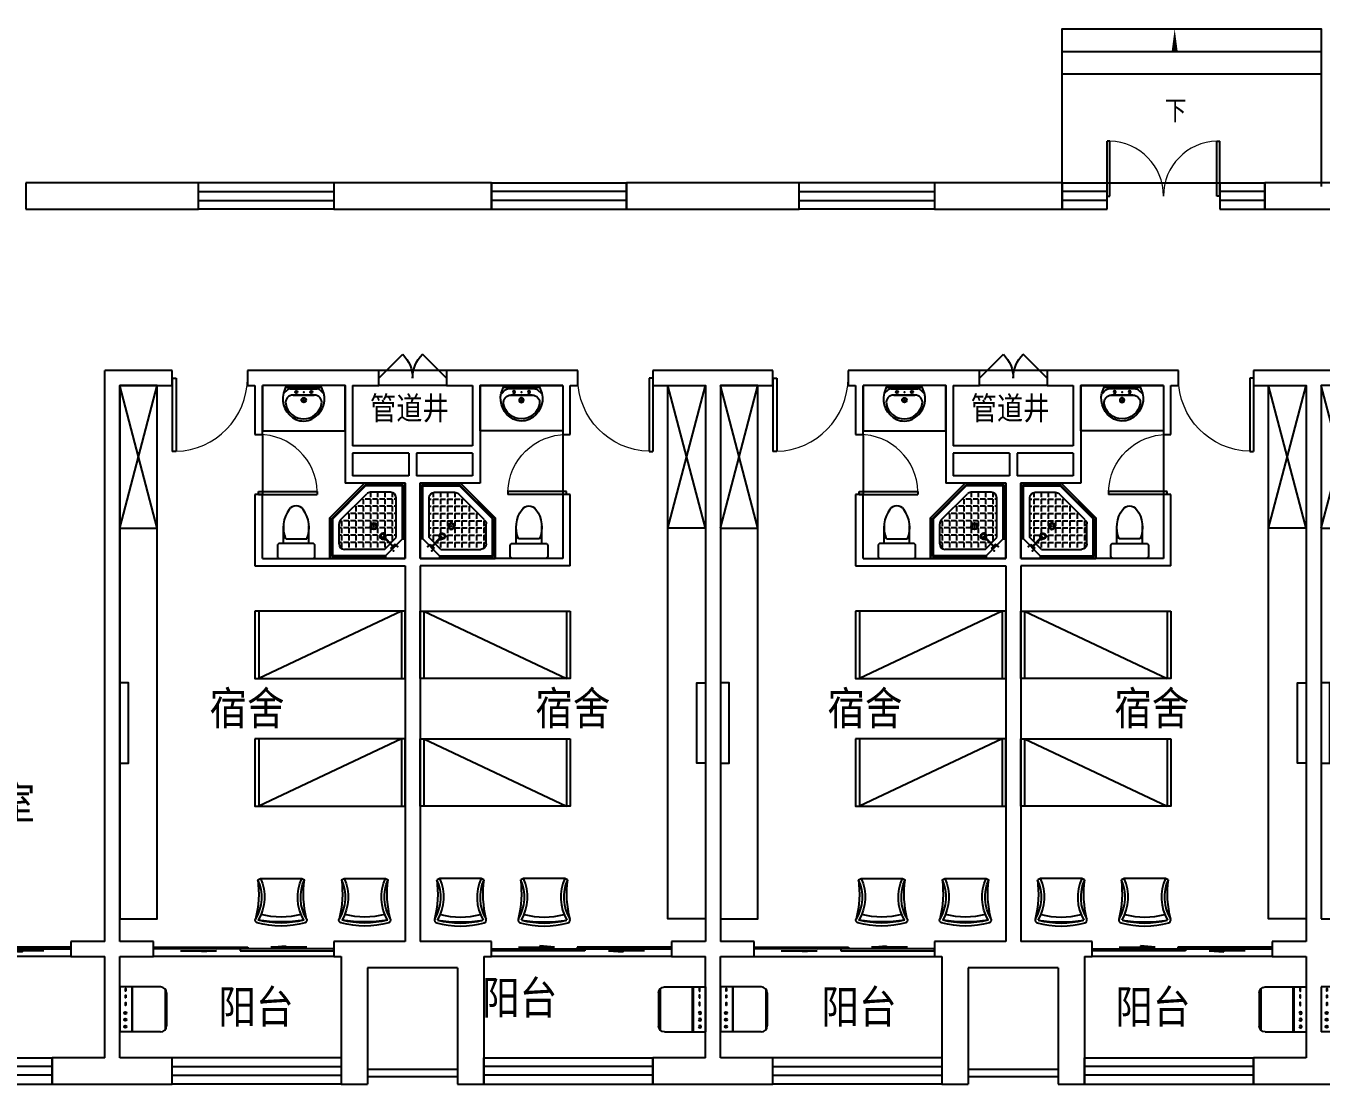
# Model space of a CAD drawing. Extents: x 0 to 302064749, y -59725395 to 1524223.
# Drawn here: x 99288094 to 101013094, y -12605277 to -11196277 of the extents above; entities that cross this region are included whole.
import ezdxf

# ---------------------------------------------------------------- set-up
doc = ezdxf.new("R2010")
doc.units = 0
doc.header["$LTSCALE"] = 1000
doc.linetypes.add('DOTE', pattern=[2.42, 2, -0.2, 0.02, -0.2])
for name, color, linetype in [('A-ANNO-IDEN', 3, 'Continuous'), ('A-ANNO-TXT', 7, 'Continuous'), ('A-Fixt', 81, 'Continuous'), ('CLAYER', 7, 'Continuous'), ('DOOR_FIRE', 4, 'Continuous'), ('E2-栏杆', 92, 'Continuous'), ('E2-楼梯、坡道', 52, 'Continuous'), ('PUB_TEXT', 7, 'Continuous'), ('WALL', 2, 'Continuous'), ('WINDOW', 4, 'Continuous'), ('洁具', 213, 'Continuous'), ('配景', 3, 'Continuous')]:
    doc.layers.add(name, color=color, linetype=linetype)
doc.layers.add('DOTE', color=1, linetype='DOTE', lineweight=9, plot=False)
doc.layers.get('DOTE').off()
doc.styles.add('-黑体_T3', font='', dxfattribs={"width": 0.8})
doc.styles.get("Standard").update_dxf_attribs({"font": 'geniso.shx', "bigfont": 'hztxt.shx'})
doc.styles.get('-黑体_T3').set_extended_font_data('SimHei')

# ---------------------------------------------------------------- blocks, each defined once
blk = doc.blocks.new('1F平面-CAD导入_dwg_Drawing4_t3_dwg_$plan$00001613-474159-1F-927810-1F')
at = {"layer": '洁具'}
for p, q in [((-30, 250), (-170, 250)), ((-200, 170), (-430, 170)), ((-260, -140), (-260, 140)), ((-200, -170), (-200, -220)), ((-170, -250), (-30, -250))]:
    blk.add_line(p, q, dxfattribs=at)
for points in [[(-200, 220), (-200, 170), (-200, -170), (-430, -170)], [(0, -220), (0, 220)]]:
    blk.add_lwpolyline(points, dxfattribs=at)
for centre, radius, start, end in [((-170, 220), 30, 90, 180), ((-30, 220), 30, 0, 90), ((-590, 0), 110, 123.4509, 236.5491), ((-413, -227), 398, 67.4505, 126.6381), ((-413, 227), 398, 233.3619, 292.5495), ((-170, -220), 30, 180, 270), ((-30, -220), 30, 270, 0)]:
    blk.add_arc(centre, radius, start, end, dxfattribs=at)
blk = doc.blocks.new('$lvtry$00000169')
at = {"color": 0}
for p, q in [((259, -36), (259, 0)), ((259, -36), (36, -259)), ((276, -120), (120, -276)), ((144, -151), (291, -298)), ((151, -144), (298, -291)), ((259, -24), (976, -24)), ((259, -36), (964, -36)), ((270, -213), (270, -143)), ((276, -120), (808, -120)), ((366, -213), (366, -143)), ((462, -213), (462, -143)), ((558, -213), (558, -143)), ((655, -213), (655, -143)), ((751, -213), (751, -143)), ((847, -213), (847, -143)), ((964, -36), (976, -24)), ((964, -36), (964, -525)), ((976, -24), (976, -530)), ((36, -259), (0, -259)), ((24, -259), (24, -976)), ((36, -259), (36, -964)), ((120, -276), (120, -808)), ((120, -309), (147, -309)), ((173, -309), (173, -239)), ((173, -309), (243, -309)), ((173, -405), (173, -335)), ((183, -213), (205, -213)), ((220, -213), (243, -213)), ((270, -213), (340, -213)), ((270, -263), (270, -239)), ((270, -405), (270, -335)), ((334, -309), (340, -309)), ((366, -213), (436, -213)), ((366, -309), (366, -239)), ((366, -309), (436, -309)), ((366, -405), (366, -335)), ((462, -213), (532, -213)), ((462, -309), (462, -239)), ((462, -309), (532, -309)), ((462, -405), (462, -335)), ((558, -213), (628, -213)), ((558, -309), (558, -239)), ((558, -309), (628, -309)), ((558, -405), (558, -335)), ((655, -213), (725, -213)), ((655, -309), (655, -239)), ((655, -309), (725, -309)), ((655, -405), (655, -335)), ((751, -213), (821, -213)), ((751, -309), (751, -239)), ((751, -309), (821, -309)), ((751, -405), (751, -335)), ((847, -213), (880, -213)), ((847, -309), (847, -239)), ((847, -309), (880, -309)), ((847, -405), (847, -335)), ((880, -192), (880, -460)), ((120, -405), (147, -405)), ((120, -501), (147, -501)), ((173, -405), (243, -405)), ((173, -501), (173, -431)), ((173, -501), (243, -501)), ((270, -405), (340, -405)), ((270, -501), (270, -431)), ((270, -501), (340, -501)), ((366, -405), (379, -405)), ((366, -501), (366, -431)), ((366, -501), (436, -501)), ((462, -405), (532, -405)), ((462, -501), (462, -431)), ((462, -501), (532, -501)), ((859, -511), (511, -859)), ((558, -405), (628, -405)), ((558, -501), (558, -431)), ((558, -501), (628, -501)), ((655, -405), (725, -405)), ((655, -501), (655, -431)), ((655, -501), (725, -501)), ((751, -405), (821, -405)), ((751, -501), (751, -431)), ((751, -501), (821, -501)), ((847, -405), (880, -405)), ((847, -501), (847, -431)), ((847, -501), (867, -501)), ((120, -598), (147, -598)), ((173, -598), (173, -528)), ((173, -598), (243, -598)), ((173, -694), (173, -624)), ((270, -598), (270, -528)), ((270, -598), (340, -598)), ((270, -694), (270, -624)), ((366, -598), (366, -528)), ((366, -598), (436, -598)), ((366, -694), (366, -624)), ((462, -598), (462, -528)), ((462, -598), (532, -598)), ((462, -694), (462, -624)), ((964, -525), (525, -964)), ((976, -530), (530, -976)), ((558, -598), (558, -528)), ((558, -598), (628, -598)), ((558, -694), (558, -624)), ((655, -598), (655, -528)), ((655, -598), (725, -598)), ((655, -694), (655, -624)), ((751, -598), (751, -528)), ((751, -598), (773, -598)), ((964, -525), (976, -530)), ((120, -694), (147, -694)), ((120, -790), (147, -790)), ((173, -694), (243, -694)), ((173, -790), (173, -720)), ((173, -790), (243, -790)), ((173, -878), (173, -816)), ((270, -694), (340, -694)), ((270, -790), (270, -720)), ((270, -790), (340, -790)), ((270, -880), (270, -816)), ((366, -694), (436, -694)), ((366, -790), (366, -720)), ((366, -790), (436, -790)), ((366, -880), (366, -816)), ((462, -694), (532, -694)), ((462, -790), (462, -720)), ((462, -790), (532, -790)), ((462, -880), (462, -816)), ((558, -694), (628, -694)), ((558, -790), (558, -720)), ((558, -790), (580, -790)), ((655, -694), (676, -694)), ((36, -964), (24, -976)), ((24, -976), (530, -976)), ((36, -964), (525, -964)), ((192, -880), (460, -880)), ((525, -964), (530, -976))]:
    blk.add_line(p, q, dxfattribs=at)
blk.add_lwpolyline([(0, 0), (0, -1000), (540, -1000), (1000, -540), (1000, 0)], close=True)
for points in [[(0, 0), (0, -1000)], [(0, 0), (1000, 0)], [(1000, 0), (1000, -540)], [(136, -190), (148, -178), (132, -162), (121, -174)], [(190, -136), (178, -148), (162, -132), (174, -121)], [(1000, -540), (540, -1000)], [(0, -1000), (540, -1000)]]:
    blk.add_lwpolyline(points, close=True, dxfattribs=at)
for radius in [43.8, 31.1]:
    blk.add_circle((416, -428), radius, dxfattribs=at)
for centre, radius, start, end in [((808, -192), 72, 0, 90), ((296, -296), 40.6, 142.583, 128.4197), ((296, -296), 28.6, 145.828, 125.6599), ((808, -460), 72, 315, 0), ((192, -808), 72, 180, 270), ((460, -808), 72, 270, 315)]:
    blk.add_arc(centre, radius, start, end, dxfattribs=at)
for p in [(103, -156, 0), (156, -102, 0), (416, -428, 0)]:
    blk.add_point(p, dxfattribs=at)
blk = doc.blocks.new('$lvtry$00000178')
at = {"color": 0}
for p, q in [((-238, 0), (238, 0)), ((-214, -36), (-272, -91)), ((-180, -23), (180, -23)), ((-142, -105), (140, -105)), ((140, -105), (-142, -105)), ((216, -37), (268, -91))]:
    blk.add_line(p, q, dxfattribs=at)
blk.add_lwpolyline([(-104, -430, 0.224698), (110, -425, 0.348046), (269, -79), (239, 0), (-241, 0), (-271, -79, 0.356844)], format="xyb", close=True, dxfattribs=at)
for centre, radius in [((-100, -65), 16.3), ((1, -172), 31.6), ((100, -65), 16.3)]:
    blk.add_circle(centre, radius, dxfattribs=at)
at = {"color": 0, "lineweight": 13}
blk.add_circle((1, -172), 23, dxfattribs=at)
at = {"color": 0}
for centre, radius, start, end in [((-142, -205), 100, 90, 190.5602), ((-180, -73), 50, 90, 133.181), ((140, -205), 100, 349.4398, 90), ((180, -73), 50, 44.5607, 90), ((-1, -179), 243, 190.5602, 349.4398)]:
    blk.add_arc(centre, radius, start, end, dxfattribs=at)
for p in [(0, -65), (1, -172)]:
    blk.add_point(p, dxfattribs=at)
blk = doc.blocks.new('A$C70365C93')
at = {"layer": '洁具'}
blk.add_lwpolyline([(-1900, 2300), (-1900, 1700), (-800, 1700), (-800, 2300)], close=True, dxfattribs=at)
blk.add_blockref('$lvtry$00000178', (-1350, 2280), dxfattribs=at)
at = {"layer": '洁具', "rotation": 180}
blk.add_blockref('$lvtry$00000169', (0, 0), dxfattribs=at)
at = {"layer": '洁具', "extrusion": (0, 0, -1), "xscale": -1, "zscale": -1, "rotation": 90}
blk.add_blockref('1F平面-CAD导入_dwg_Drawing4_t3_dwg_$plan$00001613-474159-1F-927810-1F', (1450, 0), dxfattribs=at)
blk = doc.blocks.new('单人床')
at = {"layer": 'A-Fixt'}
for p, q in [((47774, 13973), (48674, 13973)), ((47774, 12073), (48674, 13973)), ((47774, 12073), (48674, 12073))]:
    blk.add_line(p, q, dxfattribs=at)
blk.add_lwpolyline([(47774, 14023), (48674, 14023), (48674, 12023), (47774, 12023), (47774, 14023)], dxfattribs=at)
blk = doc.blocks.new('CH_AP01')
for p, q in [((-311, 17), (-275, 0)), ((-275, 0), (275, 0)), ((275, 0), (311, 17))]:
    blk.add_line(p, q)
for centre, radius, start, end in [((-307, 555), 37.8, 100.1859, 202.8359), ((-1658, 202), 1360, 352.1659, 14.4283), ((-824, 250), 563, 335.5038, 31.0903), ((0, -579), 1213, 74.7104, 105.2896), ((0, -579), 1173, 75.0287, 104.9713), ((0, -1278), 1857, 80.611, 99.389), ((-824, 250), 603, 335.5038, 30.2691), ((824, 250), 603, 149.7309, 204.4962), ((824, 250), 563, 148.9097, 204.4962), ((1658, 202), 1360, 165.5717, 187.8341), ((307, 555), 37.8, 337.1641, 79.8141), ((0, -579), 1093, 75.8767, 104.1233)]:
    blk.add_arc(centre, radius, start, end)
blk = doc.blocks.new('A$C61295E98')
at = {"color": 3}
for p, q in [((544, 598), (0, 598)), ((0, 598), (0, 0)), ((161, 598), (161, 0)), ((170, 0), (170, 598)), ((603, 572), (603, 26)), ((624, 518), (624, 80)), ((544, 0), (0, 0))]:
    blk.add_line(p, q, dxfattribs=at)
for points in [[(82, 540), (75, 540), (75, 577), (82, 577)], [(82, 453), (75, 453), (75, 490), (82, 490)], [(82, 353), (75, 353), (75, 389), (82, 389)]]:
    blk.add_lwpolyline(points, close=True, dxfattribs=at)
for centre in [(74, 250), (74, 164), (74, 71)]:
    blk.add_circle(centre, 15.7, dxfattribs=at)
for centre, start, end in [((544, 518), 360, 90), ((544, 80), 270, 0)]:
    blk.add_arc(centre, 80, start, end, dxfattribs=at)
blk = doc.blocks.new('宿舍')
at = {"layer": 'A-Fixt'}
for p, q in [((47854, 13802), (48354, 15702)), ((48354, 13802), (47854, 15702)), ((47854, 13802), (48354, 13802))]:
    blk.add_line(p, q, dxfattribs=at)
for points in [[(47854, 8602), (48354, 8602), (48354, 15702), (47854, 15702)], [(47854, 10676), (47970, 10676), (47970, 11743), (47854, 11743)]]:
    blk.add_lwpolyline(points, close=True, dxfattribs=at)
at = {"xscale": -1, "rotation": 90}
for p in [(63677, 60475), (63677, 58775)]:
    blk.add_blockref('单人床', p, dxfattribs=at)
at = {"layer": 'A-Fixt', "xscale": -1, "rotation": 180}
for p in [(50002, 9140), (51117, 9140)]:
    blk.add_blockref('CH_AP01', p, dxfattribs=at)
at = {"layer": '配景', "color": 252}
blk.add_blockref('A$C61295E98', (47854, 7097), dxfattribs=at)
blk = doc.blocks.new('$DorLib2D$00000131')
at = {"color": 0, "linetype": 'Continuous'}
for p, q in [((0.15, 0.125), (0.2319, 0.1973)), ((0.2319, 0.1973), (0.2319, 0.125)), ((-0.5, 0.125), (-0.5, 0)), ((0.0192, 0.125), (-0.5, 0.125)), ((0.0192, 0), (0.0192, 0.125)), ((0.35, 0.125), (0.15, 0.125)), ((-0.5, 0), (0.0192, 0)), ((-0.024, 0), (0.5, 0)), ((-0.024, -0.125), (-0.024, 0)), ((0.5, 0), (0.5, -0.125)), ((-0.35, -0.125), (-0.15, -0.125)), ((-0.2319, -0.1973), (-0.2319, -0.125)), ((-0.15, -0.125), (-0.2319, -0.1973)), ((0.5, -0.125), (-0.024, -0.125))]:
    blk.add_line(p, q, dxfattribs=at)
blk = doc.blocks.new('$WINLIB2D$00000001')
at = {"color": 0}
for points in [[(-0.5, 0.5), (-0.5, -0.5)], [(-0.5, 0.5), (0.5, 0.5)], [(0.5, -0.5), (0.5, 0.5)], [(0.5, 0.1667), (-0.5, 0.1667)], [(0.5, -0.1667), (-0.5, -0.1667)], [(-0.5, -0.5), (0.5, -0.5)]]:
    blk.add_lwpolyline(points, dxfattribs=at)
blk = doc.blocks.new('$DorLib2D$00000002')
for p, q in [((-0.5, 0), (-0.5, 0.4875)), ((-0.475, 0.4875), (-0.5, 0.4875)), ((-0.475, 0), (-0.475, 0.4875)), ((0.475, 0), (0.475, 0.4875)), ((0.475, 0.4875), (0.5, 0.4875)), ((0.5, 0), (0.5, 0.4875)), ((-0.5, 0), (-0.475, 0)), ((0.5, 0), (0.475, 0))]:
    blk.add_line(p, q)
at = {"lineweight": 13}
for centre, start, end in [((-0.4875, 0), 0, 88.53072), ((0.4875, 0), 91.46928, 180)]:
    blk.add_arc(centre, 0.4875, start, end, dxfattribs=at)
blk = doc.blocks.new('$DorLib2D$00000001')
for p, q in [((0.45, 0.975), (0.5, 0.975)), ((0.45, 0), (0.45, 0.975)), ((0.5, 0), (0.5, 0.975)), ((0.5, 0), (0.45, 0))]:
    blk.add_line(p, q)
at = {"lineweight": 13}
blk.add_arc((0.475, 0), 0.975, 91.4693, 180, dxfattribs=at)
blk = doc.blocks.new('$DorLib2D$00000116')
at = {"color": 0}
for p, q in [((-0.5, 0), (-0.146, 0.354)), ((0.5, 0), (0.146, 0.354))]:
    blk.add_line(p, q, dxfattribs=at)
for centre, start, end in [((-0.5, 0), 0, 45), ((0.5, 0), 135, 180)]:
    blk.add_arc(centre, 0.5, start, end, dxfattribs=at)
blk = doc.blocks.new('A$C6811127b')
at = {"layer": 'A-ANNO-IDEN'}
blk.add_lwpolyline([(81950, 13287.9, 0, 0, 0), (81950, 14050, 0, 80, 0), (81950, 13750, 0, 0, 0)], format="xyseb", dxfattribs=at)
at = {"layer": 'DOOR_FIRE'}
for p, q in [((72250, 9500), (71350, 9500)), ((80250, 9500), (79350, 9500)), ((72250, 9300), (71350, 9300)), ((80250, 9300), (79350, 9300))]:
    blk.add_line(p, q, dxfattribs=at)
at = {"layer": 'E2-栏杆'}
for points in [[(71200, 200), (72400, 200)], [(79200, 200), (80400, 200)], [(71200, 100), (72400, 100)], [(79200, 100), (80400, 100)]]:
    blk.add_lwpolyline(points, dxfattribs=at)
at = {"layer": 'E2-楼梯、坡道'}
for points in [[(80450, 13750), (80450, 14050), (83900, 14050), (83900, 13750)], [(80450, 13450), (80450, 13750), (83900, 13750), (83900, 13450)], [(80450, 11900), (80450, 13450), (83900, 13450), (83900, 11950)]]:
    blk.add_lwpolyline(points, dxfattribs=at)
at = {"layer": 'WALL'}
for p, q in [((67800, 12000), (66650, 12000)), ((66650, 12000), (66650, 11650)), ((68950, 12000), (67800, 12000)), ((68950, 11650), (68950, 12000)), ((72850, 12000), (70750, 12000)), ((70750, 12000), (70750, 11650)), ((72850, 11650), (72850, 12000)), ((75650, 12000), (74650, 12000)), ((74650, 12000), (74650, 11650)), ((76950, 12000), (75650, 12000)), ((76950, 11650), (76950, 12000)), ((80450, 12000), (78750, 12000)), ((78750, 12000), (78750, 11650)), ((80450, 11650), (80450, 12000)), ((83800, 12000), (83150, 12000)), ((83150, 12000), (83150, 11650)), ((84950, 12000), (83800, 12000)), ((66650, 11650), (67800, 11650)), ((67800, 11650), (68950, 11650)), ((70750, 11650), (72850, 11650)), ((74650, 11650), (75650, 11650)), ((75650, 11650), (76950, 11650)), ((78750, 11650), (80450, 11650)), ((83150, 11650), (83800, 11650)), ((83800, 11650), (84950, 11650)), ((68600, 9500), (67700, 9500)), ((67700, 7150), (67700, 9500)), ((68600, 9300), (68600, 9500)), ((69700, 9500), (69600, 9500)), ((69600, 9500), (69600, 9300)), ((70900, 9500), (69700, 9500)), ((71350, 9500), (70900, 9500)), ((71350, 9300), (71350, 9500)), ((72700, 9500), (72250, 9500)), ((72250, 9500), (72250, 9300)), ((73900, 9500), (72700, 9500)), ((74000, 9500), (73900, 9500)), ((74000, 9300), (74000, 9500)), ((75800, 9500), (75000, 9500)), ((75000, 9500), (75000, 9300)), ((76600, 9500), (75800, 9500)), ((76600, 9300), (76600, 9500)), ((77700, 9500), (77600, 9500)), ((77600, 9500), (77600, 9300)), ((78900, 9500), (77700, 9500)), ((79350, 9500), (78900, 9500)), ((79350, 9300), (79350, 9500)), ((80700, 9500), (80250, 9500)), ((80250, 9500), (80250, 9300)), ((81900, 9500), (80700, 9500)), ((82000, 9500), (81900, 9500)), ((82000, 9300), (82000, 9500)), ((83800, 9500), (83000, 9500)), ((83000, 9500), (83000, 9300)), ((84600, 9500), (83800, 9500)), ((67900, 9300), (68600, 9300)), ((67900, 7150), (67900, 9300)), ((69600, 9300), (69700, 9300)), ((69700, 9300), (69700, 8650)), ((69800, 8650), (69800, 9300)), ((70900, 9300), (69800, 9300)), ((70900, 9300), (70900, 8500)), ((71000, 9300), (71000, 8500)), ((71000, 9300), (71350, 9300)), ((72250, 9300), (72600, 9300)), ((72600, 9300), (72600, 8500)), ((72700, 9300), (72700, 8500)), ((73800, 9300), (72700, 9300)), ((73800, 9300), (73800, 8650)), ((73900, 9300), (74000, 9300)), ((73900, 8650), (73900, 9300)), ((75000, 9300), (75700, 9300)), ((75700, 9300), (75700, 1900)), ((75900, 9300), (75900, 1900)), ((75900, 9300), (76600, 9300)), ((77600, 9300), (77700, 9300)), ((77700, 9300), (77700, 8650)), ((77800, 8650), (77800, 9300)), ((78900, 9300), (77800, 9300)), ((78900, 9300), (78900, 8500)), ((79000, 9300), (79000, 8500)), ((79000, 9300), (79350, 9300)), ((80250, 9300), (80600, 9300)), ((80600, 9300), (80600, 8500)), ((80700, 9300), (80700, 8500)), ((81800, 9300), (80700, 9300)), ((81800, 9300), (81800, 8650)), ((81900, 9300), (82000, 9300)), ((81900, 8650), (81900, 9300)), ((83000, 9300), (83700, 9300)), ((83700, 9300), (83700, 7150)), ((69700, 8650), (69800, 8650)), ((73800, 8650), (73900, 8650)), ((77700, 8650), (77800, 8650)), ((81800, 8650), (81900, 8650)), ((70900, 8500), (70900, 8000)), ((71800, 8500), (71000, 8500)), ((72600, 8500), (71800, 8500)), ((72700, 8500), (72700, 8000)), ((78900, 8500), (78900, 8000)), ((79800, 8500), (79000, 8500)), ((80600, 8500), (79800, 8500)), ((80700, 8500), (80700, 8000)), ((71000, 8400), (71000, 8100)), ((71750, 8400), (71000, 8400)), ((71750, 8400), (71750, 8100)), ((71850, 8400), (71850, 8100)), ((72600, 8400), (71850, 8400)), ((72600, 8400), (72600, 8100)), ((79000, 8400), (79000, 8100)), ((79750, 8400), (79000, 8400)), ((79750, 8400), (79750, 8100)), ((79850, 8400), (79850, 8100)), ((80600, 8400), (79850, 8400)), ((80600, 8400), (80600, 8100)), ((71700, 8000), (70900, 8000)), ((71750, 8100), (71000, 8100)), ((71700, 8000), (71700, 7000)), ((72600, 8100), (71850, 8100)), ((72700, 8000), (71900, 8000)), ((71900, 8000), (71900, 7000)), ((79700, 8000), (78900, 8000)), ((79750, 8100), (79000, 8100)), ((79700, 8000), (79700, 7000)), ((80600, 8100), (79850, 8100)), ((80700, 8000), (79900, 8000)), ((79900, 8000), (79900, 7000)), ((69800, 7850), (69700, 7850)), ((69700, 7850), (69700, 6900)), ((69800, 7000), (69800, 7850)), ((73900, 7850), (73800, 7850)), ((73800, 7850), (73800, 7000)), ((73900, 6900), (73900, 7850)), ((77800, 7850), (77700, 7850)), ((77700, 7850), (77700, 6900)), ((77800, 7000), (77800, 7850)), ((81900, 7850), (81800, 7850)), ((81800, 7850), (81800, 7000)), ((81900, 6900), (81900, 7850)), ((67700, 1900), (67700, 7150)), ((67900, 1900), (67900, 7150)), ((83700, 7150), (83700, 1900)), ((69700, 6900), (71700, 6900)), ((69800, 7000), (71700, 7000)), ((73800, 7000), (71900, 7000)), ((77700, 6900), (79700, 6900)), ((77800, 7000), (79700, 7000)), ((81800, 7000), (79900, 7000)), ((71700, 6900), (71700, 1900)), ((71900, 6900), (71900, 1900)), ((73900, 6900), (71900, 6900)), ((79700, 6900), (79700, 1900)), ((79900, 6900), (79900, 1900)), ((81900, 6900), (79900, 6900)), ((67700, 1900), (67250, 1900)), ((67250, 1900), (67250, 1700)), ((68350, 1900), (67900, 1900)), ((68350, 1700), (68350, 1900)), ((71100, 1900), (70750, 1900)), ((70750, 1900), (70750, 1700)), ((71700, 1900), (71100, 1900)), ((72500, 1900), (71900, 1900)), ((72850, 1900), (72500, 1900)), ((72850, 1700), (72850, 1900)), ((75700, 1900), (75250, 1900)), ((75250, 1900), (75250, 1700)), ((76350, 1900), (75900, 1900)), ((76350, 1700), (76350, 1900)), ((79100, 1900), (78750, 1900)), ((78750, 1900), (78750, 1700)), ((79700, 1900), (79100, 1900)), ((80500, 1900), (79900, 1900)), ((80850, 1900), (80500, 1900)), ((80850, 1700), (80850, 1900)), ((83700, 1900), (83250, 1900)), ((83250, 1900), (83250, 1700)), ((67250, 1700), (67700, 1700)), ((67700, 350), (67700, 1700)), ((67900, 350), (67900, 1700)), ((67900, 1700), (68350, 1700)), ((70750, 1700), (70850, 1700)), ((70850, 1700), (70850, 350)), ((72750, 1700), (72850, 1700)), ((72750, 1700), (72750, 350)), ((75250, 1700), (75700, 1700)), ((75700, 350), (75700, 1700)), ((75900, 1700), (76350, 1700)), ((75900, 350), (75900, 1700)), ((78750, 1700), (78850, 1700)), ((78850, 1700), (78850, 350)), ((80750, 1700), (80850, 1700)), ((80750, 1700), (80750, 350)), ((83250, 1700), (83700, 1700)), ((83700, 1700), (83700, 350)), ((71800, 1550), (71200, 1550)), ((71200, 1550), (71200, 0)), ((72400, 1550), (71800, 1550)), ((72400, 1550), (72400, 0)), ((79800, 1550), (79200, 1550)), ((79200, 1550), (79200, 0)), ((80400, 1550), (79800, 1550)), ((80400, 1550), (80400, 0)), ((67700, 350), (67000, 350)), ((67000, 350), (67000, 0)), ((68600, 350), (67900, 350)), ((68600, 0), (68600, 350)), ((70850, 350), (70850, 0)), ((72750, 0), (72750, 350)), ((75700, 350), (75000, 350)), ((75000, 350), (75000, 0)), ((76600, 350), (75900, 350)), ((76600, 0), (76600, 350)), ((78850, 350), (78850, 0)), ((80750, 0), (80750, 350)), ((83700, 350), (83000, 350)), ((83000, 350), (83000, 0)), ((67000, 0), (67800, 0)), ((67800, 0), (68600, 0)), ((70850, 0), (71200, 0)), ((72400, 0), (72750, 0)), ((75000, 0), (75800, 0)), ((75800, 0), (76600, 0)), ((78850, 0), (79200, 0)), ((80400, 0), (80750, 0)), ((83000, 0), (83800, 0)), ((83800, 0), (84600, 0))]:
    blk.add_line(p, q, dxfattribs=at)
at = {"layer": 'WINDOW'}
for p, q in [((81050, 12000), (82550, 12000)), ((69800, 8650), (69800, 7850)), ((73800, 8650), (73800, 7850)), ((77800, 8650), (77800, 7850)), ((81800, 8650), (81800, 7850)), ((67250, 1700), (64850, 1700)), ((70750, 1700), (68350, 1700)), ((75250, 1700), (72850, 1700)), ((76350, 1700), (78750, 1700)), ((83250, 1700), (80850, 1700))]:
    blk.add_line(p, q, dxfattribs=at)
for name, p in [('宿舍', (20046.2, -6401.7)), ('A$C70365C93', (71700, 7000)), ('宿舍', (28046.2, -6401.7)), ('A$C70365C93', (79700, 7000)), ('宿舍', (36046.2, -6401.7))]:
    blk.add_blockref(name, p)
at = {"xscale": -1}
for name, p in [('A$C70365C93', (71900, 7000)), ('宿舍', (123553.8, -6401.7)), ('A$C70365C93', (79900, 7000)), ('宿舍', (131553.8, -6401.7))]:
    blk.add_blockref(name, p, dxfattribs=at)
at = {"layer": 'DOOR_FIRE', "xscale": 900, "yscale": -900, "zscale": 200, "rotation": 179.9999999994664}
for p in [(71800, 9400), (79800, 9400)]:
    blk.add_blockref('$DorLib2D$00000116', p, dxfattribs=at)
at = {"layer": 'WINDOW'}
for name, p, xscale, yscale, zscale, rotation in [('$DorLib2D$00000002', (81800, 11825), 1500, 1500, 1500, 359.9999999999431), ('$WINLIB2D$00000001', (69850, 11825), -1800, 350, -1800, 359.9999999999996), ('$WINLIB2D$00000001', (73750, 11825), 1800, 350, 1800, 359.9999999999996), ('$WINLIB2D$00000001', (77850, 11825), -1800, 350, -1800, 359.9999999999431), ('$WINLIB2D$00000001', (80750, 11825), 600, 350, 600, 359.9999999999431), ('$WINLIB2D$00000001', (82850, 11825), 600, 350, 600, 359.9999999999431), ('$DorLib2D$00000001', (69750, 8250), 800, 800, 800, 269.9999999994664), ('$DorLib2D$00000001', (73850, 8250), 800, -800, 800, 269.9999999994664), ('$DorLib2D$00000001', (77750, 8250), 800, 800, 800, 269.9999999994664), ('$DorLib2D$00000001', (81850, 8250), 800, -800, 800, 269.9999999994664), ('$DorLib2D$00000131', (66050, 1800), -2400, 200, -2400, 180), ('$DorLib2D$00000131', (69550, 1800), 2400, 200, 2400, 180), ('$DorLib2D$00000131', (74050, 1800), -2400, 200, -2400, 180), ('$DorLib2D$00000131', (82050, 1800), -2400, 200, -2400, 180), ('$WINLIB2D$00000001', (65875, 175), -2249.999999993481, -350, -2249.999999993481, 180), ('$WINLIB2D$00000001', (69725, 175), 2249.999999993481, -350, 2249.999999993481, 180), ('$WINLIB2D$00000001', (77725, 175), 2249.999999993481, -350, 2249.999999993481, 180), ('$WINLIB2D$00000001', (81875, 175), -2249.999999993481, -350, -2249.999999993481, 180)]:
    blk.add_blockref(name, p, dxfattribs=dict(at, xscale=xscale, yscale=yscale, zscale=zscale, rotation=rotation))
for name, p, xscale, yscale, zscale in [('$DorLib2D$00000001', (69100, 9400), -1000, -1000, -1000), ('$DorLib2D$00000001', (74500, 9400), 1000, -1000, 1000), ('$DorLib2D$00000001', (77100, 9400), -1000, -1000, -1000), ('$DorLib2D$00000001', (82500, 9400), 1000, -1000, 1000), ('$DorLib2D$00000131', (77550, 1800), -2400, -200, -2400), ('$WINLIB2D$00000001', (73875, 175), 2249.999999993481, 350, 2249.999999993481)]:
    blk.add_blockref(name, p, dxfattribs=dict(at, xscale=xscale, yscale=yscale, zscale=zscale))
at = {"layer": 'A-ANNO-TXT', "color": 7, "style": '-黑体_T3', "width": 0.8}
blk.add_text('下', height=262.9, dxfattribs=at).set_placement((81818.3, 12832.9))
at = {"layer": 'CLAYER'}
for p in [(71232.4, 8813), (79232.4, 8813)]:
    blk.add_text('管道井', height=350, dxfattribs=at).set_placement(p)
at = {"layer": 'PUB_TEXT'}
for s, p in [('宿舍', (69095.1, 4736.2)), ('宿舍', (73434.6, 4736.2)), ('宿舍', (77324.6, 4736.2)), ('宿舍', (81145.4, 4736.2)), ('活动室', (65274.1, 3480)), ('阳台', (72726.5, 884.1)), ('阳台', (69214.8, 761.9)), ('阳台', (77246, 761.9)), ('阳台', (81160.5, 761.9))]:
    blk.add_text(s, height=500, dxfattribs=at).set_placement(p)
blk = doc.blocks.new('1#教学楼-电提建筑结构')
at = {"layer": 'DOTE'}
blk.add_blockref('A$C6811127b', (905328.2, -125601.6), dxfattribs=at)

msp = doc.modelspace()

# ---------------------------------------------------------------- block references
at = {"xscale": 100, "yscale": 100, "zscale": 100}
msp.add_blockref('1#教学楼-电提建筑结构', (2090275, -45113), dxfattribs=at)

doc.saveas('drawing.dxf')
